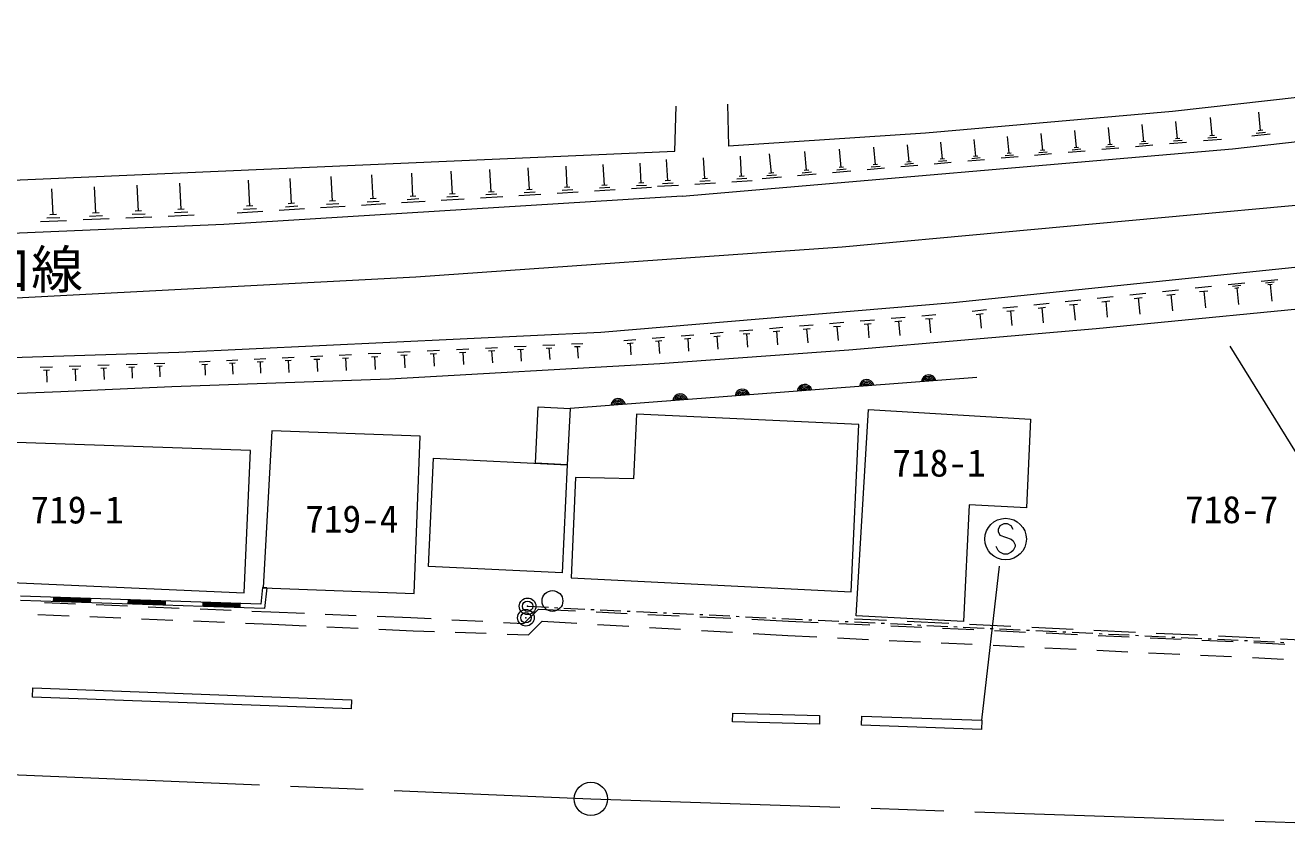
# Model space of a CAD drawing. Units: millimetres, scale not verified. Extents: x 40000 to 680000, y 20000 to 380000.
# Drawn here: x 439958 to 500702, y 259886 to 298851 of the extents above; entities that cross this region are included whole.
import ezdxf
from ezdxf.enums import TextEntityAlignment as Align

# ---------------------------------------------------------------- set-up
doc = ezdxf.new("R2010")
doc.units = ezdxf.units.MM
doc.header["$LTSCALE"] = 1000
doc.header["$PDMODE"] = 32
doc.header["$PDSIZE"] = 500
doc.linetypes.add('CHAIN', pattern=[18.5, 12, -1.5, 3.5, -1.5])
for name, color, linetype, lineweight in [('M-BGD', 7, 'Continuous', 13), ('M-BMK', 2, 'CHAIN', 13), ('M-BMK-ROW', 30, 'Continuous', 13), ('M-BMK-SRVR', 3, 'Continuous', 13), ('M-STR-HTXT', 7, 'Continuous', 13)]:
    doc.layers.add(name, color=color, linetype=linetype, lineweight=lineweight)
doc.layers.add('M-BMK-HTXT', color=7, linetype='Continuous')
doc.styles.add('ＭＳ ゴシック', font='')
doc.styles.get('ＭＳ ゴシック').set_extended_font_data('MS Gothic')

msp = doc.modelspace()

# ---------------------------------------------------------------- linework, layer by layer
at = {"layer": 'M-BGD'}
for p, q in [((471239, 292794), (471301, 294959)), ((473778, 295053), (473825, 293027)), ((499443, 293781), (499354, 294666)), ((493817, 293245), (493736, 294072)), ((495447, 293386), (495365, 294219)), ((497111, 293538), (497025, 294404)), ((487338, 292686), (487261, 293499)), ((488952, 292825), (488875, 293642)), ((490570, 292965), (490492, 293785)), ((492192, 293105), (492112, 293928)), ((497337, 293448), (496903, 293411)), ((497219, 293547), (497002, 293528)), ((499909, 293611), (499026, 293511)), ((499676, 293696), (499234, 293646)), ((499553, 293794), (499332, 293769)), ((430195, 290993), (471239, 292794)), ((479251, 292007), (479173, 292879)), ((480895, 292141), (480818, 292987)), ((482513, 292273), (482438, 293094)), ((484118, 292408), (484044, 293215)), ((485726, 292547), (485651, 293357)), ((489055, 292834), (488850, 292816)), ((490998, 292795), (490177, 292724)), ((490784, 292880), (490374, 292845)), ((490673, 292974), (490468, 292956)), ((492622, 292934), (491797, 292863)), ((492407, 293019), (491994, 292984)), ((492295, 293114), (492089, 293096)), ((494248, 293074), (493420, 293003)), ((494032, 293159), (493618, 293124)), ((493920, 293254), (493713, 293236)), ((495881, 293214), (495048, 293142)), ((495664, 293300), (495247, 293264)), ((495551, 293395), (495343, 293377)), ((497563, 293358), (496696, 293284)), ((469619, 291251), (469560, 292220)), ((470893, 291367), (470830, 292387)), ((472686, 291472), (472625, 292466)), ((474454, 291574), (474394, 292544)), ((475885, 291731), (475803, 292657)), ((477581, 291870), (477501, 292769)), ((482727, 292189), (482317, 292153)), ((482616, 292282), (482411, 292265)), ((484540, 292241), (483732, 292171)), ((484329, 292324), (483925, 292290)), ((484219, 292417), (484017, 292399)), ((486149, 292379), (485338, 292309)), ((485938, 292463), (485532, 292428)), ((485828, 292555), (485625, 292538)), ((487762, 292517), (486948, 292447)), ((487550, 292601), (487143, 292567)), ((487439, 292695), (487236, 292677)), ((489379, 292656), (488561, 292586)), ((489165, 292740), (488757, 292705)), ((456704, 290500), (456641, 291653)), ((458628, 290612), (458565, 291737)), ((460525, 290722), (460463, 291820)), ((462396, 290831), (462334, 291903)), ((464240, 290938), (464179, 291983)), ((466058, 291044), (465998, 292063)), ((467851, 291148), (467792, 292142)), ((474575, 291582), (474333, 291567)), ((476126, 291635), (475663, 291596)), ((476000, 291741), (475769, 291721)), ((478050, 291684), (477151, 291607)), ((477815, 291777), (477366, 291738)), ((477693, 291880), (477469, 291860)), ((479706, 291826), (478834, 291751)), ((479479, 291916), (479042, 291879)), ((479360, 292016), (479142, 291997)), ((481336, 291966), (480490, 291893)), ((481116, 292053), (480693, 292017)), ((481001, 292150), (480789, 292132)), ((482941, 292104), (482121, 292033)), ((441305, 289728), (441244, 290977)), ((443355, 289817), (443293, 291067)), ((445406, 289905), (445343, 291157)), ((447460, 289993), (447395, 291247)), ((450768, 290155), (450702, 291392)), ((452775, 290272), (452710, 291480)), ((454753, 290387), (454689, 291567)), ((466186, 291051), (465931, 291036)), ((468108, 291039), (467610, 291008)), ((467976, 291155), (467727, 291140)), ((470119, 291038), (469150, 290978)), ((469869, 291144), (469385, 291114)), ((469740, 291258), (469498, 291243)), ((471419, 291144), (470399, 291081)), ((471156, 291256), (470646, 291224)), ((471021, 291375), (470766, 291360)), ((473199, 291254), (472204, 291192)), ((472942, 291363), (472445, 291332)), ((472810, 291479), (472562, 291464)), ((474954, 291362), (473985, 291302)), ((474704, 291468), (474219, 291438)), ((476367, 291539), (475442, 291460)), ((454901, 290396), (454606, 290378)), ((457001, 290374), (456425, 290338)), ((456848, 290509), (456560, 290491)), ((459208, 290365), (458083, 290296)), ((458918, 290489), (458356, 290454)), ((458769, 290620), (458488, 290603)), ((461091, 290481), (459993, 290414)), ((460808, 290602), (460259, 290568)), ((460662, 290731), (460388, 290714)), ((462948, 290596), (461876, 290530)), ((462672, 290713), (462136, 290680)), ((462530, 290839), (462262, 290822)), ((464779, 290709), (463733, 290644)), ((464509, 290823), (463987, 290791)), ((464370, 290946), (464109, 290930)), ((466584, 290820), (465564, 290757)), ((466321, 290932), (465811, 290900)), ((468364, 290930), (467370, 290869)), ((443511, 289823), (443198, 289810)), ((445726, 289762), (445100, 289735)), ((445563, 289912), (445250, 289898)), ((447780, 289850), (447153, 289823)), ((447617, 290000), (447303, 289987)), ((451405, 289884), (450169, 289808)), ((451086, 290020), (450468, 289981)), ((450922, 290165), (450613, 290145)), ((453397, 290007), (452189, 289932)), ((453086, 290139), (452482, 290102)), ((452926, 290281), (452624, 290262)), ((455361, 290128), (454182, 290055)), ((455057, 290257), (454467, 290221)), ((457298, 290247), (456146, 290176)), ((441943, 289443), (440694, 289389)), ((441624, 289586), (440999, 289559)), ((441461, 289735), (441149, 289722)), ((443993, 289531), (442743, 289477)), ((443674, 289674), (443049, 289647)), ((446046, 289619), (444794, 289565)), ((448100, 289707), (446846, 289653)), ((494711, 286042), (495497, 286123)), ((496289, 286206), (497083, 286288)), ((497875, 286370), (498677, 286454)), ((498086, 286291), (498487, 286333)), ((498196, 286201), (498397, 286222)), ((498297, 286211), (498379, 285408)), ((499469, 286536), (500280, 286620)), ((499682, 286456), (500088, 286498)), ((499794, 286365), (499997, 286386)), ((499896, 286375), (499979, 285564)), ((490040, 285556), (490793, 285634)), ((491580, 285716), (492350, 285796)), ((491793, 285544), (492178, 285584)), ((491985, 285564), (492061, 284794)), ((493142, 285879), (493919, 285959)), ((493356, 285704), (493745, 285745)), ((493551, 285725), (493628, 284946)), ((494928, 285866), (495321, 285906)), ((495124, 285886), (495203, 285100)), ((496508, 286028), (496905, 286069)), ((496706, 286048), (496787, 285254)), ((483128, 284870), (483805, 284926)), ((485553, 285090), (486242, 285162)), ((485743, 284935), (486088, 284971)), ((485916, 284953), (485981, 284263)), ((487028, 285243), (487738, 285317)), ((487224, 285084), (487579, 285121)), ((487401, 285103), (487469, 284391)), ((488523, 285399), (489255, 285475)), ((488725, 285235), (489091, 285273)), ((488908, 285254), (488979, 284522)), ((490248, 285388), (490624, 285427)), ((490436, 285407), (490509, 284654)), ((475789, 284256), (476442, 284311)), ((477233, 284377), (477900, 284433)), ((478691, 284499), (479371, 284556)), ((478875, 284343), (479215, 284371)), ((479045, 284357), (479103, 283676)), ((480168, 284622), (480851, 284679)), ((480353, 284466), (480694, 284494)), ((480523, 284480), (480583, 283797)), ((481649, 284746), (482329, 284803)), ((481834, 284590), (482173, 284619)), ((482004, 284605), (482064, 283925)), ((483311, 284715), (483650, 284743)), ((483481, 284729), (483543, 284053)), ((468787, 283671), (469360, 283719)), ((470143, 283785), (470744, 283835)), ((471535, 283901), (472149, 283952)), ((471701, 283760), (472009, 283786)), ((471855, 283773), (471900, 283158)), ((472940, 284018), (473567, 284071)), ((473110, 283875), (473423, 283901)), ((473267, 283888), (473314, 283260)), ((474358, 284137), (474998, 284190)), ((474531, 283990), (474851, 284017)), ((474691, 284003), (474741, 283363)), ((475966, 284107), (476293, 284134)), ((476129, 284120), (476181, 283466)), ((477414, 284224), (477747, 284252)), ((477580, 284238), (477635, 283571)), ((456466, 283043), (457083, 283073)), ((457881, 283111), (458500, 283140)), ((459304, 283179), (459911, 283208)), ((460716, 283247), (461313, 283275)), ((460872, 283105), (461171, 283119)), ((461021, 283112), (461056, 282515)), ((462117, 283314), (462703, 283342)), ((462271, 283174), (462564, 283188)), ((462417, 283181), (462452, 282595)), ((463508, 283380), (464083, 283408)), ((463658, 283243), (463946, 283257)), ((463802, 283250), (463837, 282675)), ((464887, 283446), (465452, 283473)), ((465035, 283312), (465318, 283325)), ((465177, 283318), (465212, 282754)), ((466257, 283512), (466811, 283538)), ((466402, 283380), (466679, 283393)), ((466541, 283386), (466576, 282832)), ((468943, 283540), (469229, 283564)), ((469086, 283552), (469125, 282979)), ((470306, 283647), (470607, 283672)), ((470456, 283659), (470499, 283058)), ((443450, 282484), (444005, 282502)), ((444813, 282527), (445351, 282544)), ((446159, 282570), (446681, 282586)), ((448329, 282654), (448856, 282679)), ((448467, 282528), (448731, 282541)), ((448599, 282534), (448621, 282006)), ((449648, 282717), (450191, 282743)), ((449790, 282588), (450062, 282601)), ((449926, 282594), (449949, 282052)), ((450982, 282781), (451539, 282807)), ((451128, 282648), (451407, 282662)), ((451268, 282655), (451292, 282098)), ((452331, 282845), (452903, 282873)), ((452481, 282709), (452767, 282723)), ((452624, 282716), (452650, 282144)), ((453694, 282911), (454281, 282939)), ((453848, 282771), (454141, 282785)), ((453995, 282778), (454023, 282191)), ((455072, 282976), (455674, 283005)), ((455230, 282833), (455531, 282848)), ((455381, 282840), (455411, 282239)), ((456627, 282896), (456936, 282911)), ((456782, 282904), (456814, 282287)), ((458043, 282964), (458352, 282979)), ((458198, 282971), (458231, 282353)), ((459463, 283034), (459767, 283049)), ((459615, 283042), (459649, 282434)), ((440681, 282397), (441265, 282416)), ((440831, 282256), (441123, 282265)), ((440977, 282260), (441000, 281677)), ((442071, 282441), (442642, 282459)), ((442218, 282303), (442504, 282312)), ((442361, 282307), (442383, 281736)), ((443593, 282350), (443870, 282359)), ((443732, 282354), (443753, 281800)), ((444952, 282397), (445221, 282405)), ((445086, 282401), (445107, 281863)), ((446294, 282443), (446555, 282452)), ((446424, 282447), (446445, 281925)), ((485779, 281900), (466189, 280405)), ((486891, 274754), (486800, 274572)), ((486800, 274572), (486800, 274481)), ((487072, 274845), (486891, 274754)), ((487254, 274845), (487072, 274845)), ((487436, 274754), (487254, 274845)), ((487527, 274572), (487436, 274754)), ((486800, 274481), (486891, 274300)), ((486891, 274300), (487436, 274118)), ((487436, 274118), (487527, 274027)), ((487527, 274027), (487618, 273845)), ((486800, 273572), (486709, 273754)), ((486891, 273481), (486800, 273572)), ((487072, 273391), (486891, 273481)), ((487254, 273391), (487072, 273391)), ((487436, 273481), (487254, 273391)), ((487527, 273572), (487436, 273481)), ((487618, 273754), (487527, 273572)), ((487618, 273845), (487618, 273754)), ((451387, 271788), (451301, 270985)), ((451586, 271767), (451387, 271788)), ((451586, 271767), (451480, 270779)), ((451480, 270779), (439725, 271164)), ((451301, 270985), (439732, 271364)), ((440883, 271069), (442382, 271006)), ((441314, 271312), (441307, 271112)), ((443108, 271093), (441309, 271152)), ((443109, 271133), (441310, 271192)), ((443110, 271173), (441311, 271232)), ((443112, 271213), (441312, 271272)), ((443106, 271053), (443113, 271253)), ((443381, 270964), (444879, 270901)), ((444912, 271194), (444905, 270994)), ((446706, 270975), (444907, 271034)), ((446707, 271015), (444908, 271074)), ((446708, 271055), (444909, 271114)), ((446710, 271095), (444911, 271154)), ((446704, 270935), (446711, 271135)), ((448510, 271076), (448503, 270876)), ((450305, 270897), (448506, 270956)), ((450306, 270937), (448507, 270996)), ((450308, 270977), (448509, 271036)), ((450302, 270817), (450309, 271017)), ((440567, 270487), (442066, 270426)), ((443065, 270385), (444564, 270324)), ((445879, 270859), (447377, 270796)), ((448376, 270754), (449875, 270692)), ((450304, 270857), (448505, 270916)), ((450874, 270650), (451778, 270612)), ((451778, 270612), (453400, 270547)), ((454399, 270507), (455898, 270447)), ((456897, 270407), (458519, 270342)), ((458519, 270342), (459497, 270291)), ((463970, 270055), (464674, 270744)), ((464674, 270744), (466448, 270660)), ((467447, 270613), (468945, 270542)), ((469944, 270495), (471443, 270424)), ((472441, 270377), (473940, 270306)), ((445563, 270283), (447062, 270221)), ((448061, 270181), (449560, 270119)), ((450559, 270078), (451832, 270026)), ((451832, 270026), (453484, 269948)), ((454483, 269900), (455981, 269829)), ((456980, 269782), (458632, 269703)), ((460495, 270238), (461993, 270159)), ((462992, 270107), (463970, 270055)), ((464190, 269513), (464849, 270164)), ((464849, 270164), (466523, 270067)), ((467521, 270009), (469018, 269921)), ((470017, 269863), (471514, 269776)), ((472513, 269718), (474010, 269630)), ((474939, 270259), (476713, 270175)), ((476713, 270175), (478136, 270109)), ((479135, 270062), (480633, 269993)), ((479885, 270281), (481429, 270209)), ((481632, 269947), (483131, 269877)), ((482428, 270162), (484426, 270068)), ((484130, 269831), (485628, 269761)), ((485425, 270020), (487422, 269926)), ((486627, 269715), (488125, 269645)), ((488421, 269879), (490419, 269785)), ((491418, 269738), (493416, 269644)), ((458632, 269703), (459662, 269668)), ((460661, 269634), (462160, 269582)), ((463160, 269548), (464190, 269513)), ((475008, 269572), (476682, 269474)), ((476682, 269474), (478069, 269409)), ((479068, 269361), (480566, 269290)), ((481565, 269243), (483063, 269172)), ((484062, 269124), (485560, 269053)), ((489124, 269599), (490623, 269530)), ((491622, 269483), (493120, 269414)), ((494119, 269367), (495617, 269298)), ((494415, 269597), (496412, 269503)), ((496616, 269251), (498115, 269182)), ((497411, 269456), (499409, 269362)), ((499113, 269136), (500612, 269066)), ((500408, 269315), (502406, 269221)), ((486559, 269006), (488057, 268934)), ((489056, 268887), (490555, 268816)), ((491554, 268769), (493052, 268697)), ((494051, 268650), (495549, 268579)), ((496548, 268531), (498046, 268460)), ((499045, 268413), (500543, 268342))]:
    msp.add_line(p, q, dxfattribs=at)
for points in [[(532231, 298851), (495199, 294703), (483304, 293652), (473825, 293027)], [(471597, 290628), (498085, 292901), (532675, 296818)], [(66582, 280294), (146350, 281538), (204894, 282241), (259012, 282845), (315743, 283388), (366105, 283941), (401974, 284329), (430347, 285243), (458770, 286733), (479297, 288182), (510046, 291006), (533821, 294051)], [(328032, 281195), (351420, 281129), (381214, 281234), (396269, 281398), (416152, 282125), (447353, 283108), (467679, 284080), (484642, 285498), (509003, 288030), (534310, 290869)], [(471597, 290628), (449526, 289267), (429070, 288391)], [(535261, 289124), (515102, 286748), (508668, 285907), (491532, 284240), (479614, 283212), (470516, 282558), (457492, 281810), (447023, 281451), (441672, 281202), (433174, 280875), (423523, 280610), (406044, 280065), (391712, 279707), (375666, 279426), (368203, 279255), (348697, 278990), (327630, 278499)], [(497961, 283397), (505754, 270818), (506020, 269646)]]:
    msp.add_lwpolyline(points, dxfattribs=at)
for points in [[(466059, 277696), (464529, 277769), (464659, 280479), (466189, 280405)], [(466252, 272253), (479730, 271586), (480100, 279628), (469399, 280123), (469253, 277022), (466461, 277089)], [(485131, 270158), (479969, 270426), (480565, 280356), (488366, 279887), (488168, 275617), (485412, 275760)], [(451410, 271773), (458690, 271503), (458971, 279070), (451834, 279334)], [(438185, 272071), (450496, 271528), (450798, 278379), (438571, 278803)], [(459621, 278005), (466059, 277696), (465809, 272495), (459371, 272804)], [(440327, 266957), (455661, 266387), (455644, 265942), (440310, 266512)], [(474027, 265731), (478206, 265619), (478196, 265213), (474016, 265326)], [(480240, 265596), (486014, 265394), (485999, 264956), (480225, 265159)]]:
    msp.add_lwpolyline(points, close=True, dxfattribs=at)
for centre, radius in [((487163, 274118), 1000), ((465344, 271139), 500)]:
    msp.add_circle(centre, radius, dxfattribs=at)
for centre, radius, start, end in [((483466, 281669), 354, 13.15959, 175.56477), ((483466, 281669), 283, 15.38363, 173.34073), ((483466, 281669), 212, 19.12996, 169.59441), ((474492, 280984), 354, 13.15959, 175.56477), ((474492, 280984), 283, 15.38363, 173.34073), ((477484, 281213), 354, 13.15959, 175.56477), ((477484, 281213), 283, 15.38363, 173.34073), ((477484, 281213), 212, 19.12996, 169.59441), ((477484, 281213), 142, 26.84169, 161.88268), ((477484, 281213), 100, 37.15935, 151.56501), ((480475, 281441), 354, 13.15959, 175.56477), ((480475, 281441), 283, 15.38363, 173.34073), ((480475, 281441), 212, 19.12996, 169.59441), ((480475, 281441), 142, 26.84169, 161.88268), ((480475, 281441), 100, 37.15935, 151.56501), ((483466, 281669), 142, 26.84169, 161.88268), ((483466, 281669), 100, 37.15935, 151.56501), ((468510, 280528), 354, 13.15959, 175.56477), ((468510, 280528), 283, 15.38363, 173.34073), ((468510, 280528), 212, 19.12996, 169.59441), ((468510, 280528), 142, 26.84169, 161.88268), ((471501, 280756), 354, 13.15959, 175.56477), ((471501, 280756), 283, 15.38363, 173.34073), ((471501, 280756), 212, 19.12996, 169.59441), ((471501, 280756), 142, 26.84169, 161.88268), ((471501, 280756), 100, 37.15935, 151.56501), ((474492, 280984), 212, 19.12996, 169.59441), ((474492, 280984), 142, 26.84169, 161.88268), ((474492, 280984), 100, 37.15935, 151.56501), ((468510, 280528), 100, 37.15935, 151.56501)]:
    msp.add_arc(centre, radius, start, end, dxfattribs=at)
at = {"layer": 'M-BMK'}
msp.add_lwpolyline([(66912, 265195), (106443, 265962), (156735, 266827), (166994, 267004), (202242, 267394), (248751, 267862), (267014, 267928), (293417, 267858), (315477, 267654), (331536, 267418), (352407, 266611), (367128, 265884), (402274, 264354), (467196, 261610), (530733, 259483), (567419, 258126)], dxfattribs=at)
at = {"layer": 'M-BMK-ROW'}
for p, q in [((464149, 270882), (465148, 270834)), ((465447, 270820), (465597, 270813)), ((465897, 270798), (466896, 270751)), ((467195, 270736), (467345, 270729)), ((467645, 270715), (468644, 270667)), ((468943, 270653), (469093, 270646)), ((469393, 270632), (470392, 270584)), ((470691, 270570), (470841, 270563)), ((471141, 270549), (472140, 270501)), ((472439, 270487), (472589, 270480)), ((472889, 270465), (473888, 270418)), ((474187, 270403), (474337, 270396)), ((474637, 270382), (475636, 270334)), ((475935, 270320), (476085, 270313)), ((476385, 270299), (477384, 270251)), ((477683, 270237), (477833, 270230)), ((478133, 270216), (479132, 270168)), ((479431, 270154), (479581, 270147)), ((479881, 270132), (480880, 270085)), ((481179, 270070), (481329, 270063)), ((481629, 270049), (482628, 270001)), ((482927, 269987), (483077, 269980)), ((483377, 269966), (484376, 269918)), ((484675, 269904), (484825, 269897)), ((485125, 269882), (486124, 269835)), ((486423, 269821), (486573, 269813)), ((486873, 269799), (487872, 269752)), ((488171, 269737), (488321, 269730)), ((488621, 269716), (489620, 269668)), ((489919, 269654), (490069, 269647)), ((490369, 269633), (491368, 269585)), ((491667, 269571), (491817, 269564)), ((492117, 269549), (493116, 269502)), ((493415, 269488), (493565, 269480)), ((493865, 269466), (494864, 269419)), ((495164, 269404), (495313, 269397)), ((495613, 269383), (496612, 269335)), ((496912, 269321), (497061, 269314)), ((497361, 269300), (498360, 269252)), ((498660, 269238), (498809, 269231)), ((499109, 269216), (500108, 269169)), ((500408, 269155), (500557, 269147))]:
    msp.add_line(p, q, dxfattribs=at)
for centre in [(464149, 270882), (464069, 270331)]:
    msp.add_circle(centre, 400, dxfattribs=at)
for p in [(464149, 270882), (464069, 270331)]:
    msp.add_point(p, dxfattribs=at)
at = {"layer": 'M-BMK-SRVR'}
msp.add_circle((467196, 261610), 800, dxfattribs=at)
at = {"layer": 'M-STR-HTXT'}
msp.add_line((486014, 265394), (486866, 272819), dxfattribs=at)

# ---------------------------------------------------------------- texts
at = {"layer": 'M-BMK-HTXT', "style": 'ＭＳ ゴシック'}
for s, height, p in [('JR山口線', 1833, (437745, 285631)), ('718-1', 1320, (483958, 276728)), ('719-1', 1320, (442454, 274473)), ('718-7', 1320, (498049, 274485)), ('719-4', 1320, (455680, 274032))]:
    msp.add_text(s, height=height, dxfattribs=at).set_placement(p, align=Align.BOTTOM_CENTER)

doc.saveas('drawing.dxf')
